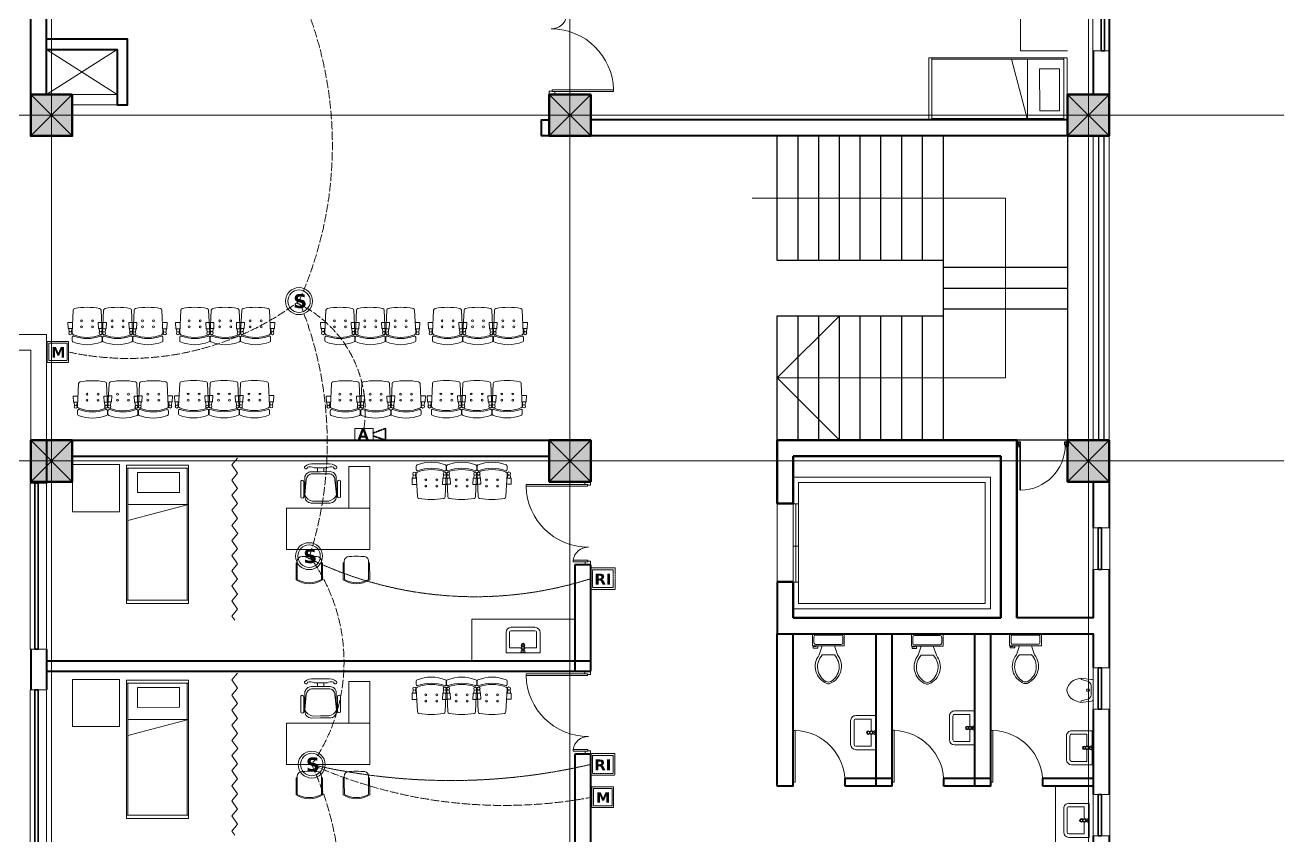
# Model space of a CAD drawing. Header units: millimetres. Extents: x 2402294 to 3337895, y 3394997 to 3969149.
# Drawn here: x 2529930 to 2548137, y 3583282 to 3595001 of the extents above; entities that cross this region are included whole.
import ezdxf

# ---------------------------------------------------------------- set-up
doc = ezdxf.new("R2010")
doc.units = ezdxf.units.MM
doc.header["$MEASUREMENT"] = 0
for name, pattern in [('ACAD_ISO04W100', [30, 24, -3, 0, -3]), ('ACISOTGB', [9, 4, -1, 1, -1, 1, -1]), ('CENTER', [2, 1.25, -0.25, 0.25, -0.25])]:
    doc.linetypes.add(name, pattern=pattern)
for name, color, linetype, lineweight in [('0newfurnture', 30, 'Continuous', 15), ('centreline', 52, 'CENTER', 5), ('Column-0.5', 14, 'Continuous', 50), ('Detector Detector Conduit', 6, 'ACAD_ISO04W100', 13), ('door', 41, 'Continuous', 5), ('Door Opening-0.09', 253, 'Continuous', 9), ('furniture', 34, 'Continuous', 15), ('Furniture Hospital-0.09', 44, 'Continuous', 9), ('Hatch', 9, 'Continuous', 9), ('Hooter Alarm', 240, 'CENTER', 35), ('Manual Call Point', 240, 'CENTER', 30), ('RI detector conduit', 100, 'ACISOTGB', 9), ('Sill Level', 140, 'Continuous', 20), ('Smoke Detector', 220, 'Continuous', 20), ('stairs', 6, 'Continuous', 25), ('WALL 0.2', 7, 'Continuous', 20), ('wall 0.4', 7, 'Continuous', 40), ('Wall-0.5', 7, 'Continuous', 50), ('WINDOW', 152, 'Continuous', 30), ('Windows Plan', 152, 'Continuous', 35)]:
    doc.layers.add(name, color=color, linetype=linetype, lineweight=lineweight)
doc.layers.add('ANNOTATION', color=7, linetype='Continuous')
doc.layers.add('CCTV conduit wire', color=1, linetype='CENTER')
doc.styles.add('5P2', font='verdana.ttf', dxfattribs={"height": 500})
doc.linetypes.add('ZIGZAG', pattern='A,0.0001,-0.2,[131,ltypeshp.shx,S=0.2,R=0,X=-0.2,Y=0],-0.4,[131,ltypeshp.shx,S=0.2,R=180,X=0.2,Y=0],-0.2', length=0.8001)

# ---------------------------------------------------------------- blocks, each defined once
blk = doc.blocks.new('2ft column')
at = {"layer": 'Hatch', "ltscale": 5}
h = blk.add_hatch(color=256, dxfattribs=at)
h.dxf.hatch_style = 1
h.paths.add_polyline_path([(2207385, 4176559), (2207985, 4176559), (2207985, 4175959), (2207385, 4175959)])
at = {"layer": 'Column-0.5', "ltscale": 5}
blk.add_lwpolyline([(2207385, 4176559), (2207985, 4176559), (2207985, 4175959), (2207385, 4175959)], close=True, dxfattribs=at)
at = {"layer": 'Defpoints', "ltscale": 5}
for points in [[(2207985, 4176559), (2207385, 4175959)], [(2207985, 4175959), (2207385, 4176559)]]:
    blk.add_lwpolyline(points, dxfattribs=at)
blk = doc.blocks.new('main grid')
at = {"layer": 'centreline', "ltscale": 5}
for p, q in [((2542161, 4018930), (2542161, 3976624)), ((2549661, 4018930), (2549661, 3976624)), ((2557161, 4018930), (2557161, 3976624)), ((2559388, 3996172), (2515045, 3996172)), ((2559988, 3996172), (2515645, 3996172)), ((2559988, 3991172), (2538074, 3991172))]:
    blk.add_line(p, q, dxfattribs=at)
at = {"layer": 'Hatch', "xscale": -1}
for p in [(4749846, -180087), (4757346, -180087), (4764846, -180087)]:
    blk.add_blockref('2ft column', p, dxfattribs=at)
at = {"layer": 'Hatch'}
for p in [(334476, -185087), (341976, -185087), (349476, -185087)]:
    blk.add_blockref('2ft column', p, dxfattribs=at)
blk = doc.blocks.new("door 3'3")
at = {"layer": 'door'}
for p, q in [((82769.36, -31237.4), (82769.36, -31203.37)), ((82769.84, -31203.37), (82769.36, -31203.37)), ((82769.84, -31237.4), (82769.84, -31203.37))]:
    blk.add_line(p, q, dxfattribs=at)
at = {"layer": 'door', "ltscale": 80}
for points in [[(82769.84, -31239.84), (82767.36, -31239.84), (82767.36, -31239.37), (82766.88, -31239.37), (82766.88, -31236.38), (82767.36, -31236.38), (82767.36, -31235.91), (82769.36, -31235.91), (82769.36, -31237.4), (82769.84, -31237.4)], [(82802.93, -31239.84), (82805.41, -31239.84), (82805.41, -31239.37), (82805.88, -31239.37), (82805.88, -31236.38), (82805.41, -31236.38), (82805.41, -31235.91), (82803.4, -31235.91), (82803.4, -31237.4), (82802.93, -31237.4)]]:
    blk.add_lwpolyline(points, close=True, dxfattribs=at)
blk.add_arc((82769.36, -31237.4), 34.04, 0, 89.20471, dxfattribs=at)
at = {"layer": 'Hatch'}
for centre, radius, start, end in [((82767.7, -31239.85), 2.68, 36.75824, 107.53286), ((82767.27, -31240.34), 1.96, 14.76809, 101.35249), ((82768.07, -31239.12), 3.04, 64.81981, 103.53483), ((82757.2, -31236.2), 10.64, 342.68423, 1.60142), ((82764.36, -31235.92), 4.57, 311.03249, 0.21009), ((82767.3, -31236.13), 3.25, 271.0473, 321.53187), ((82805.07, -31239.85), 2.68, 72.46714, 143.24176), ((82805.47, -31236.13), 3.25, 218.46813, 268.9527), ((82804.7, -31239.12), 3.04, 76.46517, 115.18019), ((82805.49, -31240.34), 1.96, 78.64751, 165.23191), ((82808.41, -31235.92), 4.57, 179.78991, 228.96751), ((82815.57, -31236.2), 10.64, 178.39858, 197.31577)]:
    blk.add_arc(centre, radius, start, end, dxfattribs=at)
blk = doc.blocks.new("door 5'")
at = {"layer": 'door', "ltscale": 1000}
for points in [[(2177525, 4317078), (2177525, 4317062), (2177516, 4317062), (2177516, 4317020), (2177473, 4317020), (2177474, 4317105)], [(2177525, 4317062), (2177525, 4317105), (2177474, 4317105), (2177473, 4317020)], [(2177474, 4317105), (2177516, 4317105)], [(2178697, 4316120), (2178697, 4317060), (2178671, 4317060), (2178671, 4316120), (2178697, 4316120)], [(2178689, 4317076), (2178689, 4317060), (2178697, 4317060), (2178697, 4317018), (2178740, 4317018), (2178740, 4317104)], [(2178689, 4317060), (2178689, 4317104), (2178740, 4317104), (2178740, 4317018)], [(2177473, 4317020), (2177516, 4317020)], [(2178740, 4317018), (2178697, 4317018)]]:
    blk.add_lwpolyline(points, dxfattribs=at)
blk.add_lwpolyline([(2177516, 4316839), (2177516, 4317062), (2177543, 4317062), (2177543, 4316839)], close=True, dxfattribs=at)
at = {"layer": 'Door Opening-0.09', "ltscale": 1000}
for centre, radius, start, end in [((2177516, 4317062), 224, 276.6944, 2.344), ((2178697, 4317076), 957, 180.3416, 268.4244)]:
    blk.add_arc(centre, radius, start, end, dxfattribs=at)
at = {"layer": 'WINDOW', "ltscale": 5}
blk.add_line((2177474, 4317104), (2177474, 4317104), dxfattribs=at)
blk = doc.blocks.new('BANCAS')
at = {"layer": 'Furniture Hospital-0.09'}
for p, q in [((-0.236, -0.247), (-0.314, -0.247)), ((-0.309, -0.347), (-0.314, -0.247)), ((-0.241, -0.347), (-0.309, -0.347)), ((-0.294, -0.405), (-0.3, -0.347)), ((-0.256, -0.405), (-0.25, -0.347)), ((0.314, -0.25), (0.236, -0.25)), ((0.309, -0.35), (0.241, -0.35)), ((0.256, -0.409), (0.25, -0.35)), ((0.294, -0.409), (0.3, -0.35)), ((0.309, -0.35), (0.314, -0.25))]:
    blk.add_line(p, q, dxfattribs=at)
blk.add_lwpolyline([(0.227, -0.048, 0.346546), (0.203, -0.019, 0.095695), (-0.203, -0.019, 0.346546), (-0.227, -0.048), (-0.244, -0.417, 0.318973), (-0.225, -0.447, 0.193005), (0.225, -0.447, 0.318973), (0.244, -0.417)], format="xyb", close=True, dxfattribs=at)
blk.add_lwpolyline([(-0.245, -0.522), (-0.245, -0.489, -0.522832), (-0.218, -0.471, 0.18), (0.218, -0.471, -0.522832), (0.245, -0.489), (0.245, -0.547, -0.306573), (0.232, -0.565, -0.192782), (-0.232, -0.565, -0.306573), (-0.245, -0.547), (-0.245, -0.504)], format="xyb", dxfattribs=at)
for centre, radius in [((-0.09, -0.22), 0.015), ((0.09, -0.22), 0.015), ((-0.275, -0.422), 0.025), ((-0.09, -0.32), 0.015), ((0.09, -0.32), 0.015), ((0.275, -0.425), 0.025)]:
    blk.add_circle(centre, radius, dxfattribs=at)
blk = doc.blocks.new('A$C72AE6952')
at = {"ltscale": 20, "xscale": 800, "yscale": 800, "zscale": 800, "row_count": 1, "column_count": 3, "row_spacing": 0, "column_spacing": 440.0000000000001}
blk.add_blockref('BANCAS', (-440, 0), dxfattribs=at)
blk = doc.blocks.new('TAP')
at = {"layer": 'Furniture Hospital-0.09', "linetype": 'Continuous'}
for p, q in [((0, 38), (0, -38)), ((5, 38), (0, 38)), ((5, 38), (5, -38)), ((30, 25), (5, 25)), ((30, 0), (5, 0)), ((30, 25), (30, -25)), ((56, 16), (30, 16)), ((51, 7), (48, 8)), ((59, 19), (57, 22)), ((73, 24), (73, 27)), ((88, 20), (89, 22)), ((97, 15), (125, 12)), ((97, 8), (100, 9)), ((5, -38), (0, -38)), ((30, -25), (5, -25)), ((56, -16), (30, -16)), ((51, -8), (48, -9)), ((60, -20), (58, -22)), ((74, -24), (74, -27)), ((88, -19), (90, -22)), ((97, -7), (100, -8)), ((97, -15), (125, -12))]:
    blk.add_line(p, q, dxfattribs=at)
for radius in [21.2, 19.7]:
    blk.add_circle((74, 0), radius, dxfattribs=at)
for centre, radius, start, end in [((74, 0), 27.2, 163.0512, 199.0512), ((74, 0), 24.2, 127.0512, 163.0512), ((74, 0), 27.2, 91.0512, 127.0512), ((74, 0), 24.2, 55.0512, 91.0512), ((74, 0), 27.2, 19.0512, 55.0512), ((74, 0), 24.2, 343.0512, 19.0512), ((95, 0), 32.6, 337.45, 22.55), ((74, 0), 24.2, 199.0512, 235.0512), ((74, 0), 27.2, 235.0512, 271.0512), ((74, 0), 24.2, 271.0512, 307.0512), ((74, 0), 27.2, 307.0512, 343.0512)]:
    blk.add_arc(centre, radius, start, end, dxfattribs=at)
blk = doc.blocks.new('bazin')
at = {"layer": '0newfurnture', "ltscale": 5}
for p, q in [((2434577, 4011590), (2435069, 4011590)), ((2434577, 4011295), (2434577, 4011590)), ((2435069, 4011590), (2435069, 4011295)), ((2434626, 4011295), (2434626, 4011516)), ((2434626, 4011516), (2434799, 4011516)), ((2434847, 4011516), (2435020, 4011516)), ((2435020, 4011516), (2435020, 4011295)), ((2434996, 4011270), (2434651, 4011270)), ((2434996, 4011221), (2434651, 4011221))]:
    blk.add_line(p, q, dxfattribs=at)
blk.add_circle((2434823, 4011477), 25.6, dxfattribs=at)
for centre, radius, start, end in [((2434651, 4011295), 73.8, 180, 270), ((2434651, 4011295), 24.6, 180, 270), ((2434996, 4011295), 73.8, 270, 0), ((2434996, 4011295), 24.6, 270, 0)]:
    blk.add_arc(centre, radius, start, end, dxfattribs=at)
at = {"layer": '0newfurnture', "ltscale": 5, "xscale": 0.9842520018725999, "yscale": 0.9842520018725999, "zscale": 0.9842520018725999, "rotation": 270}
blk.add_blockref('TAP', (2434823, 4011590), dxfattribs=at)
blk = doc.blocks.new('26 door')
at = {"layer": 'door'}
blk.add_line((42654.7, -717.83), (42654.7, -716.68), dxfattribs=at)
at = {"layer": 'door', "ltscale": 5}
blk.add_lwpolyline([(42654.7, -716.68), (42684.73, -716.68), (42684.73, -717.83), (42654.7, -717.83)], dxfattribs=at)
at = {"layer": 'Door Opening-0.09'}
blk.add_arc((42654.79, -717.79), 29.96, 2.13581, 90.17937, dxfattribs=at)
blk = doc.blocks.new('Toilet - top')
at = {"layer": 'Furniture Hospital-0.09'}
for p, q in [((-8, -8.5), (-8, -8)), ((-7, -8), (-7, -9.5)), ((-4, -8), (-6, -14)), ((4, -8), (6, -14)), ((9.5, -6), (9.5, -2)), ((-10, -8.5), (-8, -8.5)), ((-10, -9.5), (-10, -8.5)), ((-7, -9.5), (-10, -9.5)), ((4, -14), (-4, -14))]:
    blk.add_line(p, q, dxfattribs=at)
blk.add_lwpolyline([(10.5, -8), (10.5, 0), (-10.5, 0), (-10.5, -8)], close=True, dxfattribs=at)
for points in [[(-9.5, -2), (-9.5, -6)], [(8.5, -1), (-8.5, -1)], [(-8.5, -7), (8.5, -7)]]:
    blk.add_lwpolyline(points, dxfattribs=at)
for centre, radius, start, end in [((-8.62, -1.88), 0.884, 81.8699, 188.1301), ((-8.62, -6.12), 0.884, 171.8699, 278.1301), ((8.62, -1.88), 0.884, 351.8699, 98.1301), ((8.62, -6.12), 0.884, 261.8699, 8.1301), ((3.52, -21.58), 12.17, 141.46911, 247.97143), ((4.2, -21.82), 11.33, 136.36773, 238.94682), ((-3.52, -21.58), 12.17, 292.02843, 38.53071), ((-4.2, -21.82), 11.33, 301.05301, 43.63209), ((0, -27.88), 4, 245.73182, 294.26817), ((0, -29), 4, 254.86053, 285.13947)]:
    blk.add_arc(centre, radius, start, end, dxfattribs=at)
blk = doc.blocks.new('TIA UR Plan-flat-1')
at = {"layer": 'Furniture Hospital-0.09'}
for points in [[(-186, 175), (-265, 150, 0.270578), (-380, 0, 0.556713)], [(-186, -175), (-265, -150, -0.270578), (-380, 0, -0.556713)], [(0, 0), (0, 132, 0.414214), (-25, 157), (-186, 175)], [(0, 0), (0, -132, -0.414214), (-25, -157), (-186, -175)], [(-174, 175), (-174, 154), (-81, 130, -0.321575), (-32, 71), (-32, 0)], [(-174, -175), (-174, -154), (-81, -130, 0.321575), (-32, -71), (-32, 0)]]:
    blk.add_lwpolyline(points, format="xyb", dxfattribs=at)
blk.add_circle((-75, 0), 20, dxfattribs=at)
blk = doc.blocks.new('ADHIKRIT')
at = {"layer": 'furniture'}
for p, q in [((900, 1351), (0, 1351)), ((0, 1351), (0, -450)), ((0, 741), (0, 1351)), ((900, -450), (900, 1351)), ((1187, 1121), (1153, 1121)), ((1187, 1145), (1558, 1147)), ((1187, 1145), (1187, 1121)), ((1187, 1121), (1545, 1123)), ((-245, 1046), (-569, 1047)), ((-245, 980), (-569, 981)), ((1048, 956), (1048, 1014)), ((-789, 683), (-869, 683)), ((-789, 547), (-869, 547)), ((1050, 758), (1050, 711)), ((1050, 700), (1050, 711)), ((1189, 595), (1157, 595)), ((1187, 595), (1187, 571)), ((1187, 571), (1558, 573)), ((1189, 595), (1286, 595)), ((1287, 595), (1545, 597)), ((-900, 0), (0, 0)), ((-900, -450), (-900, 0)), ((-247, 247), (-571, 248)), ((-247, 182), (-571, 182)), ((1189, 102), (1157, 102)), ((1187, 126), (1558, 124)), ((1187, 102), (1187, 126)), ((1189, 102), (1286, 101)), ((1287, 101), (1545, 100)), ((1048, -260), (1048, -318)), ((1050, -4), (1050, -14)), ((1050, -61), (1050, -14)), ((0, -450), (-900, -450)), ((0, -450), (900, -450)), ((1187, -425), (1153, -425)), ((1187, -425), (1545, -426)), ((1187, -449), (1187, -425)), ((1187, -449), (1558, -450))]:
    blk.add_line(p, q, dxfattribs=at)
for points in [[(-897, 962, 0.207066), (-957, 755), (-957, 615)], [(-885, 900, 0.214578), (-869, 755), (-869, 615)], [(-110, 614), (-109, 818, 0.414214), (-246, 955), (-655, 956, 0.418376), (-789, 820), (-789, 615)], [(-153, 614), (-152, 788, 0.28028), (-288, 955), (-610, 925, 0.418376), (-744, 789), (-745, 615)], [(-899, 268, -0.207066), (-958, 476), (-957, 615)], [(-886, 330, -0.214578), (-870, 475), (-869, 615)], [(-110, 614), (-110, 409, -0.414214), (-247, 273), (-656, 274, -0.418376), (-790, 410), (-789, 615)], [(-153, 614), (-153, 440, -0.28028), (-290, 273), (-612, 304, -0.418376), (-745, 441), (-745, 615)]]:
    blk.add_lwpolyline(points, format="xyb", dxfattribs=at)
for centre, radius, start, end in [((1154, 1015), 106, 90.3083, 180.3083), ((1203, 1157), 39.5, 294.3355, 296.5711), ((1099, 860), 518, 329.4756, 30.5244), ((1099, 860), 542, 328.0257, 31.9845), ((-881, 933), 33.3, 262.3354, 120.0474), ((-569, 1014), 32.9, 89.8702, 269.8702), ((-245, 1013), 32.9, 269.8702, 89.8702), ((1753, 864), 711, 172.5908, 188.6233), ((1157, 701), 106, 180.3083, 270.3083), ((-882, 297), 33.3, 239.693, 97.4051), ((-571, 215), 32.9, 89.8702, 269.8702), ((-253, 214), 33.4, 280.4483, 79.5122), ((1157, -4), 106, 89.6917, 179.6917), ((1099, -163), 518, 329.4756, 30.5244), ((1099, -163), 542, 328.0155, 31.9743), ((1753, -168), 711, 171.3767, 187.4092), ((1154, -319), 106, 179.6917, 269.6917), ((1203, -461), 39.5, 63.4289, 65.6645)]:
    blk.add_arc(centre, radius, start, end, dxfattribs=at)
blk = doc.blocks.new('BED')
at = {"layer": 'Furniture Hospital-0.09'}
for p, q in [((-2.12, 0.475), (-2.12, -0.475)), ((-2.12, -0.475), (-2.12, 0.475)), ((-0.008, 0.475), (-2.12, 0.475)), ((-2.07, 0.475), (-2.07, -0.475)), ((-0.058, 0.455), (-2.07, 0.455)), ((-0.855, -0.455), (-0.61, 0.475)), ((-0.61, 0.475), (-0.61, -0.455)), ((-0.058, -0.475), (-0.058, 0.475)), ((-0.008, -0.475), (-0.008, 0.475)), ((-0.425, 0.336), (-0.426, -0.303)), ((-0.425, 0.336), (-0.121, 0.336)), ((-0.121, -0.303), (-0.121, 0.336)), ((-0.426, -0.303), (-0.121, -0.303)), ((-2.12, -0.475), (-0.008, -0.475)), ((-2.07, -0.455), (-0.058, -0.455))]:
    blk.add_line(p, q, dxfattribs=at)
blk = doc.blocks.new('w1')
at = {"layer": 'Sill Level'}
blk.add_lwpolyline([(2460641, 3827503), (2460641, 3825103), (2460401, 3825103), (2460401, 3827503)], close=True, dxfattribs=at)
at = {"layer": 'Windows Plan'}
blk.add_lwpolyline([(2460521, 3825103), (2460521, 3827503), (2460473, 3827503), (2460473, 3825103)], close=True, dxfattribs=at)
blk = doc.blocks.new('v2')
at = {"layer": 'Sill Level'}
blk.add_lwpolyline([(2448277, 3818910), (2448877, 3818910), (2448877, 3818670), (2448277, 3818670)], close=True, dxfattribs=at)
at = {"layer": 'Windows Plan'}
blk.add_lwpolyline([(2448877, 3818790), (2448277, 3818790), (2448277, 3818743), (2448877, 3818743)], close=True, dxfattribs=at)
blk = doc.blocks.new('smoke')
at = {"layer": 'Smoke Detector', "lineweight": 5}
for radius in [97.5, 81.1]:
    blk.add_circle((-251457.3, 4034457.1), radius, dxfattribs=at)
at = {"layer": 'Smoke Detector', "lineweight": 5, "insert": (-251498.5, 4034507.8), "char_height": 100.347, "width": 120.417, "attachment_point": 1, "style": '5P2'}
blk.add_mtext('{\\fVerdana|b1|i0|c0|p34;S}', dxfattribs=at)
blk = doc.blocks.new('smoke1')
at = {"layer": 'CCTV conduit wire'}
blk.add_blockref('smoke', (0, 0), dxfattribs=at)
blk = doc.blocks.new('response indicator')
at = {"layer": 'Manual Call Point', "lineweight": 5}
for points in [[(295159, 165314), (295473, 165314), (295473, 165035), (295159, 165035)], [(295183, 165290), (295450, 165290), (295450, 165059), (295183, 165059)]]:
    blk.add_lwpolyline(points, close=True, dxfattribs=at)
at = {"layer": 'Manual Call Point', "lineweight": 5, "insert": (295207, 165238), "char_height": 139.42, "width": 167.3, "attachment_point": 1, "style": '5P2'}
blk.add_mtext('{\\fVerdana|b1|i0|c0|p34;RI}', dxfattribs=at)
blk = doc.blocks.new('mcp')
at = {"layer": 'Manual Call Point', "lineweight": 5}
for points in [[(1356996, -1508126), (1357203, -1508126), (1357203, -1508327), (1356996, -1508327)], [(1357013, -1508143), (1357191, -1508143), (1357191, -1508310), (1357013, -1508310)]]:
    blk.add_lwpolyline(points, close=True, dxfattribs=at)
at = {"layer": 'Manual Call Point', "lineweight": 5, "insert": (1357036, -1508180), "char_height": 100.35, "width": 120.42, "attachment_point": 1, "style": '5P2'}
blk.add_mtext('{\\fVerdana|b1|i0|c0|p34;M}', dxfattribs=at)
blk = doc.blocks.new('hooter')
at = {"layer": 'Hooter Alarm', "lineweight": 35}
for p, q in [((318970, 4030859), (319090, 4030904)), ((318970, 4030830), (319090, 4030790)), ((319090, 4030904), (319090, 4030790))]:
    blk.add_line(p, q, dxfattribs=at)
at = {"layer": 'Hooter Alarm', "lineweight": 5}
blk.add_lwpolyline([(318792, 4030904), (318970, 4030904), (318970, 4030790), (318792, 4030790)], close=True, dxfattribs=at)
at = {"layer": 'Hooter Alarm', "lineweight": 5, "insert": (318820, 4030897), "char_height": 100.35, "width": 120.42, "attachment_point": 1, "style": '5P2'}
blk.add_mtext('{\\fVerdana|b1|i0|c0|p34;A}', dxfattribs=at)

msp = doc.modelspace()

# ---------------------------------------------------------------- linework, layer by layer
at = {"layer": '0newfurnture', "ltscale": 5}
msp.add_lwpolyline([(2536388.6, 3586413.4), (2537877.2, 3586413.4), (2537877.2, 3585813.4), (2536388.6, 3585813.4)], close=True, dxfattribs=at)
at = {"layer": '0newfurnture'}
msp.add_lwpolyline([(2545379.8, 3583281.6), (2545379.8, 3583001.3), (2544836.3, 3583001.3), (2544836.3, 3584001.1), (2545379.8, 3584001.1), (2545379.8, 3583881.6)], dxfattribs=at)
at = {"layer": 'Detector Detector Conduit', "ltscale": 5}
for centre, radius, start, end in [((2528877.4, 3593263.6), 5496.3, 335.81293, 26.11143), ((2531424.3, 3594270.8), 4087.5, 257.74068, 307.12334), ((2528953.6, 3588963.3), 5345.7, 342.15007, 22.53096), ((2533126.6, 3589426.2), 1722.3, 351.55833, 64.91253), ((2531953.7, 3585795.2), 2588.4, 325.03747, 36.2214), ((2529943.2, 3582403.6), 4551.3, 332.20913, 24.79052), ((2536856.8, 3590562.6), 6841.7, 246.0088, 280.70495)]:
    msp.add_arc(centre, radius, start, end, dxfattribs=at)
at = {"layer": 'furniture'}
msp.add_lwpolyline([(2544326, 3595312), (2544326, 3594629.9), (2545008.1, 3594629.9)], dxfattribs=at)
for points in [[(2530613.1, 3587967.6), (2531295.2, 3587967.6), (2531295.2, 3588649.7), (2530613.1, 3588649.7)], [(2530613.1, 3584859.7), (2531295.2, 3584859.7), (2531295.2, 3585541.8), (2530613.1, 3585541.8)]]:
    msp.add_lwpolyline(points, close=True, dxfattribs=at)
at = {"layer": 'Furniture Hospital-0.09', "ltscale": 5}
for p, q in [((2541039.8, 3588464.6), (2541039.8, 3588081.3)), ((2541116.5, 3588388), (2541116.5, 3588081.3)), ((2543816.1, 3588388), (2541116.5, 3588388)), ((2543816.1, 3586641.3), (2543816.1, 3588388)), ((2541039.8, 3588081.3), (2541116.5, 3588081.3)), ((2541078.1, 3588081.3), (2541078.1, 3586948)), ((2541078.1, 3587468), (2541039.8, 3587468)), ((2541116.5, 3587468), (2541078.1, 3587468)), ((2541039.8, 3586948), (2541039.8, 3586564.6)), ((2541039.8, 3586948), (2541116.5, 3586948)), ((2541116.5, 3586948), (2541116.5, 3586641.3)), ((2541116.5, 3586641.3), (2543816.1, 3586641.3)), ((2541039.8, 3586564.6), (2543892.8, 3586564.6))]:
    msp.add_line(p, q, dxfattribs=at)
for points in [[(2541039.8, 3588464.6), (2543892.8, 3588464.6), (2543892.8, 3586564.6)], [(2541039.8, 3586948), (2541039.8, 3588081.3)], [(2541116.5, 3588081.3), (2541116.5, 3586948)]]:
    msp.add_lwpolyline(points, dxfattribs=at)
at = {"layer": 'Hatch', "ltscale": 5}
for points in [[(2531259.8, 3594651.3), (2530239.8, 3594001.3)], [(2530239.8, 3594651.3), (2531259.8, 3594001.3)]]:
    msp.add_lwpolyline(points, dxfattribs=at)
at = {"layer": 'RI detector conduit', "ltscale": 5}
for centre, radius, start, end in [((2536437.3, 3592228.5), 5490.4, 243.36299, 287.73582), ((2536088.4, 3592966.1), 8885.3, 256.90295, 283.13676)]:
    msp.add_arc(centre, radius, start, end, dxfattribs=at)
at = {"layer": 'stairs', "ltscale": 5}
for points in [[(2543209.8, 3591601.3), (2540809.8, 3591601.3), (2540809.8, 3593401.3)], [(2541109.8, 3591601.3), (2541109.8, 3593401.3)], [(2541409.8, 3591601.3), (2541409.8, 3593401.3)], [(2541709.8, 3591601.3), (2541709.8, 3593401.3)], [(2542009.8, 3591601.3), (2542009.8, 3593401.3)], [(2542309.8, 3591601.3), (2542309.8, 3593401.3)], [(2542609.8, 3591601.3), (2542609.8, 3593401.3)], [(2542909.8, 3591601.3), (2542909.8, 3593401.3)], [(2543209.8, 3593401.3), (2543209.8, 3589001.3)], [(2545009.8, 3593401.3), (2545009.8, 3589001.3), (2544269.5, 3589001.3)], [(2543209.8, 3591501.3), (2545009.8, 3591501.3)], [(2543209.8, 3591201.3), (2545009.8, 3591201.3)], [(2543209.8, 3590901.3), (2545009.8, 3590901.3)], [(2540809.8, 3589001.3), (2540809.8, 3590801.3), (2543209.8, 3590801.3)], [(2541109.8, 3589001.3), (2541109.8, 3590801.3)], [(2541409.8, 3589001.3), (2541409.8, 3590801.3)], [(2541709.8, 3589001.3), (2541709.8, 3590801.3)], [(2542009.8, 3589001.3), (2542009.8, 3590801.3)], [(2542309.8, 3589001.3), (2542309.8, 3590801.3)], [(2542609.8, 3589001.3), (2542609.8, 3590801.3)], [(2542909.8, 3589001.3), (2542909.8, 3590801.3)]]:
    msp.add_lwpolyline(points, dxfattribs=at)
at = {"layer": 'WALL 0.2', "ltscale": 5}
for p, q in [((2514704.8, 3590531.3), (2530239.8, 3590531.3)), ((2530239.8, 3590531.3), (2530239.8, 3589001.3)), ((2514934.8, 3590301.3), (2530009.8, 3590301.3)), ((2530009.8, 3590301.3), (2530009.8, 3589001.3)), ((2540809.8, 3588086.3), (2540809.8, 3586953)), ((2541039.8, 3586953), (2541039.8, 3588086.3))]:
    msp.add_line(p, q, dxfattribs=at)
for points in [[(2530609.8, 3594001.3), (2531259.8, 3594001.3)], [(2530609.8, 3593851.3), (2531259.8, 3593851.3)], [(2545379.8, 3593401.3), (2545379.8, 3589001.3)], [(2545609.8, 3593401.3), (2545609.8, 3589001.3)], [(2540444.7, 3592501.3), (2543209.8, 3592501.3), (2544109.8, 3592501.3), (2544109.8, 3589901.3), (2540809.8, 3589901.3)], [(2540809.8, 3589901.3), (2541709.8, 3590801.3)], [(2540809.8, 3589901.3), (2541709.8, 3589001.3)]]:
    msp.add_lwpolyline(points, dxfattribs=at)
at = {"layer": 'wall 0.4', "ltscale": 5}
for p, q in [((2530009.8, 3594001.3), (2530009.8, 3600901.3)), ((2530239.8, 3594001.3), (2530239.8, 3600901.3)), ((2545609.8, 3598481.3), (2545609.8, 3594001.3)), ((2545379.8, 3594629.9), (2545379.8, 3594001.3)), ((2545379.8, 3594629.9), (2545379.8, 3594001.3)), ((2530009.8, 3589001.3), (2530009.8, 3588380)), ((2530239.8, 3589001.3), (2530239.8, 3588380)), ((2545609.8, 3588401.3), (2545609.8, 3587733.7)), ((2545609.8, 3587133.7), (2545609.8, 3585712.3)), ((2540809.3, 3583999.9), (2540809.3, 3586201.3)), ((2541039.3, 3583999.9), (2541039.3, 3586201.3)), ((2542239.3, 3583999.9), (2542239.3, 3586201.3)), ((2542469.3, 3583999.9), (2542469.3, 3586201.3)), ((2543669.3, 3583999.9), (2543669.3, 3586201.3)), ((2543899.3, 3583999.9), (2543899.3, 3586201.3)), ((2530009.8, 3585980), (2530009.8, 3585394.2)), ((2530239.8, 3585980), (2530239.8, 3585394.2)), ((2545609.8, 3585112.3), (2545609.8, 3583881.6)), ((2542469.3, 3584110.4), (2541789.3, 3584110.2)), ((2541789.3, 3583999.9), (2541789.3, 3584110.2)), ((2543899.3, 3584110.9), (2543219.3, 3584110.6)), ((2543219.3, 3583999.9), (2543219.3, 3584110.6)), ((2545379.8, 3584111.3), (2544649.3, 3584111.1)), ((2544649.3, 3583999.9), (2544649.3, 3584111.1)), ((2541039.3, 3584000), (2540809.3, 3583999.9)), ((2542469.3, 3584000.4), (2541789.3, 3584000.2)), ((2543899.3, 3584000.9), (2543219.3, 3584000.6)), ((2545379.8, 3584001.3), (2544649.3, 3584001.1)), ((2545609.8, 3583281.6), (2545609.8, 3582093.2))]:
    msp.add_line(p, q, dxfattribs=at)
for points in [[(2545609.8, 3598481.3), (2545609.8, 3594001.3)], [(2530239.8, 3594651.3), (2531259.8, 3594651.3), (2531259.8, 3593851.3), (2531409.8, 3593851.3), (2531409.8, 3594801.3), (2530239.8, 3594801.3)], [(2537509.8, 3593401.3), (2537399.8, 3593401.3), (2537399.8, 3593631.3), (2537509.8, 3593631.3)], [(2543909.8, 3593631.3), (2538109.8, 3593631.3)], [(2545009.8, 3593631.3), (2540989, 3593631.3)], [(2545009.8, 3593401.3), (2538109.8, 3593401.3)], [(2545009.8, 3593401.3), (2540809.8, 3593401.3)], [(2530609.8, 3589001.3), (2537509.8, 3589001.3)], [(2530609.8, 3588771.3), (2537509.8, 3588771.3)], [(2545379.8, 3588401.3), (2545379.8, 3587733.7)], [(2537879.8, 3587201.3), (2537879.8, 3585663.4)], [(2538109.1, 3587201.3), (2537879.8, 3587201.3)], [(2538109.8, 3587201.3), (2538109.8, 3585663.4)], [(2545379.8, 3587133.7), (2545379.8, 3586431.3), (2544272.8, 3586431.3)], [(2540809.8, 3586953), (2540809.8, 3586201.3), (2545379.8, 3586201.3), (2545379.8, 3585712.3)], [(2530239.8, 3585813.4), (2538109.8, 3585813.4)], [(2530239.8, 3585663.4), (2538109.8, 3585663.4)], [(2545379.8, 3585112.3), (2545379.8, 3583881.6)], [(2537879.8, 3584463.4), (2537879.8, 3583001.3)], [(2538107.9, 3584463.4), (2537879.8, 3584463.4)], [(2538107.9, 3584463.4), (2538107.9, 3583001.3)], [(2545379.8, 3583281.6), (2545379.8, 3583001.3)]]:
    msp.add_lwpolyline(points, dxfattribs=at)
at = {"layer": 'Wall-0.5', "ltscale": 5}
for p, q in [((2544272.8, 3589001.3), (2540809.8, 3589001.3)), ((2540809.8, 3589001.3), (2540809.8, 3588086.3)), ((2544272.8, 3589001.3), (2544272.8, 3586431.3)), ((2541039.8, 3588086.3), (2541039.8, 3588771.3)), ((2541039.8, 3588771.3), (2544042.8, 3588771.3)), ((2544042.8, 3588771.3), (2544042.8, 3586431.3)), ((2540809.8, 3588086.3), (2541039.8, 3588086.3)), ((2541039.8, 3586953), (2540809.8, 3586953)), ((2541039.8, 3586431.3), (2541039.8, 3586953)), ((2544042.8, 3586431.3), (2541039.8, 3586431.3))]:
    msp.add_line(p, q, dxfattribs=at)
at = {"layer": 'WINDOW', "ltscale": 5}
for points in [[(2545454.8, 3593401.3), (2545454.8, 3589001.3)], [(2545534.8, 3593401.3), (2545534.8, 3589001.3)]]:
    msp.add_lwpolyline(points, dxfattribs=at)
at = {"layer": 'WINDOW', "linetype": 'ZIGZAG', "lineweight": 20, "ltscale": 0.5}
for points in [[(2533002.7, 3588741.4), (2532919.7, 3588642.8), (2533002.7, 3588523), (2532919.7, 3588424.4), (2533002.7, 3588304.6), (2532919.7, 3588206), (2533002.7, 3588086.2), (2532919.7, 3587987.7), (2533002.7, 3587867.9), (2532917.6, 3587766.7), (2533004.7, 3587651.9), (2532919.7, 3587550.9), (2533002.7, 3587431.1), (2532919.7, 3587332.5), (2533002.7, 3587212.7), (2532919.7, 3587114.1), (2533002.7, 3586994.3), (2532919.7, 3586895.7), (2533002.7, 3586775.9), (2532919.7, 3586677.3), (2533002.7, 3586557.5), (2532919.7, 3586459), (2532962.3, 3586397.5)], [(2533002.7, 3585633.5), (2532919.7, 3585534.9), (2533002.7, 3585415.1), (2532919.7, 3585316.5), (2533002.7, 3585196.7), (2532919.7, 3585098.1), (2533002.7, 3584978.3), (2532919.7, 3584879.7), (2533002.7, 3584759.9), (2532917.6, 3584658.8), (2533004.7, 3584544), (2532919.7, 3584443), (2533002.7, 3584323.2), (2532919.7, 3584224.6), (2533002.7, 3584104.8), (2532919.7, 3584006.2), (2533002.7, 3583886.4), (2532919.7, 3583787.8), (2533002.7, 3583668), (2532919.7, 3583569.4), (2533002.7, 3583449.6), (2532919.7, 3583351), (2532962.3, 3583289.5)]]:
    msp.add_lwpolyline(points, dxfattribs=at)

# ---------------------------------------------------------------- block references
at = {"layer": '0newfurnture', "xscale": -1}
for p, rotation in [((102308.5, 7597516.9), 180), ((-1469350.6, 1149950.1), 270), ((-1467920.6, 1150017.7), 270), ((-1466227.4, 1149731.1), 270), ((-1466268.1, 1148681.9), 270)]:
    msp.add_blockref('bazin', p, dxfattribs=dict(at, rotation=rotation))
at = {"layer": 'ANNOTATION', "xscale": 1.125, "yscale": 1.125, "zscale": 1.125}
for p in [(2206056.3, 3401178), (2206054.4, 3398492.3)]:
    msp.add_blockref('response indicator', p, dxfattribs=at)
at = {"layer": 'CCTV conduit wire'}
for name, p, xscale, yscale, zscale in [('smoke1', (3036805.8, -4477902.6), 2, 2, 2), ('mcp', (494752.5, 5852616.4), 1.5, 1.5, 1.5), ('smoke1', (3036951.5, -4481589.5), 2, 2, 2), ('smoke1', (3036989.6, -4484602.3), 2, 2, 2), ('mcp', (502633.5, 5846179.8), 1.5, 1.5, 1.5)]:
    msp.add_blockref(name, p, dxfattribs=dict(at, xscale=xscale, yscale=yscale, zscale=zscale))
at = {"layer": 'Detector Detector Conduit', "xscale": 1.5, "yscale": 1.5, "zscale": 1.5}
msp.add_blockref('hooter', (2056509.3, -2457183.4), dxfattribs=at)
at = {"layer": 'door'}
for name, p, xscale, yscale, zscale, rotation in [("door 5'", (6627281.6, 5658371.8), -0.9473750180788149, 0.9473750180788149, 0.9473750180788149, 90.00401332456309), ("door 5'", (-1551664.2, 1524030.8), -0.9473750180788149, 0.9473750180788149, 0.9473750180788149, 270.0040133245631), ("door 5'", (-1551664.2, 1521292.9), -0.9473750180788149, 0.9473750180788149, 0.9473750180788149, 270.0040133245631), ('26 door', (2558985.1, 2517688), -25, 25, 25, 270), ('26 door', (2560415.1, 2517688.8), -25, 25, 25, 270), ('26 door', (2561845.1, 2517687.6), -25, 25, 25, 270)]:
    msp.add_blockref(name, p, dxfattribs=dict(at, xscale=xscale, yscale=yscale, zscale=zscale, rotation=rotation))
at = {"layer": 'Door Opening-0.09', "xscale": -19.23084603733906, "yscale": 19.23084603733906, "zscale": 19.23084603733906, "rotation": 179.9608081480045}
msp.add_blockref("door 3'3", (952185, 2989300), dxfattribs=at)
at = {"layer": 'furniture', "xscale": -947.368421052245, "yscale": 947.368421052245, "zscale": 947.368421052245}
for p, rotation in [((2545008.1, 3594081.3), 180), ((2531843.7, 3588649.7), 270), ((2531843.7, 3585541.8), 270)]:
    msp.add_blockref('BED', p, dxfattribs=dict(at, rotation=rotation))
at = {"layer": 'furniture', "extrusion": (0, 0, -1), "xscale": 0.6669998082076751, "yscale": 0.6669998082076751, "zscale": -0.6669998082076751, "rotation": 270.0000000000001}
for p in [(-2534613.5, 3588019.9), (-2534613.5, 3584911.9)]:
    msp.add_blockref('ADHIKRIT', p, dxfattribs=at)
at = {"layer": 'Furniture Hospital-0.09'}
for name, p, xscale, yscale, zscale in [('A$C72AE6952', (2531313.3, 3590922.6), 1.107692350907673, 1.107692350907673, 1.107692306891935), ('A$C72AE6952', (2532775.5, 3590922.6), -1.107692350907673, 1.107692350907673, 1.107692306891935), ('A$C72AE6952', (2534969.7, 3590922.6), 1.107692350907673, 1.107692350907673, 1.107692306891935), ('A$C72AE6952', (2536431.9, 3590922.6), -1.107692350907673, 1.107692350907673, 1.107692306891935), ('A$C72AE6952', (2531296.7, 3589861.3), -1.107692350907673, 1.107692350907673, 1.107692306891935), ('A$C72AE6952', (2532758.9, 3589864.3), -1.107692350907673, 1.107692350907673, 1.107692306891935), ('A$C72AE6952', (2534953.1, 3589861.3), -1.107692350907673, 1.107692350907673, 1.107692306891935), ('A$C72AE6952', (2536415.3, 3589864.3), -1.107692350907673, 1.107692350907673, 1.107692306891935), ('Toilet - top', (2541548.4, 3586203.4), 21.93575057202424, 21.93575057202424, 21.93575057202424), ('Toilet - top', (2542979.1, 3586198.1), 21.93575057202424, 21.93575057202424, 21.93575057202424), ('Toilet - top', (2544399.3, 3586206.1), 21.93575057202424, 21.93575057202424, 21.93575057202424)]:
    msp.add_blockref(name, p, dxfattribs=dict(at, xscale=xscale, yscale=yscale, zscale=zscale))
at = {"layer": 'Furniture Hospital-0.09', "xscale": -1.107692350907673, "yscale": 1.107692350907673, "zscale": 1.107692306891935, "rotation": 180}
for p in [(2536291.4, 3588143), (2536291.4, 3585035.1)]:
    msp.add_blockref('A$C72AE6952', p, dxfattribs=at)
at = {"layer": 'Furniture Hospital-0.09', "rotation": 359.9999993660119}
msp.add_blockref('TIA UR Plan-flat-1', (2545379.8, 3585385.9), dxfattribs=at)
at = {"layer": 'wall 0.4'}
for name, p in [('main grid', (-11851, -402470.6)), ('w1', (69598.8, -239122.9)), ('w1', (69598.8, -242108.7))]:
    msp.add_blockref(name, p, dxfattribs=at)
for name, p, rotation in [('w1', (5006016.2, 7422132.8), 180), ('v2', (-1273290.7, 6036010.3), 270), ('v2', (-1273290.7, 6033988.9), 270), ('v2', (-1273290.7, 6032158.3), 270)]:
    msp.add_blockref(name, p, dxfattribs=dict(at, rotation=rotation))

doc.saveas('drawing.dxf')
